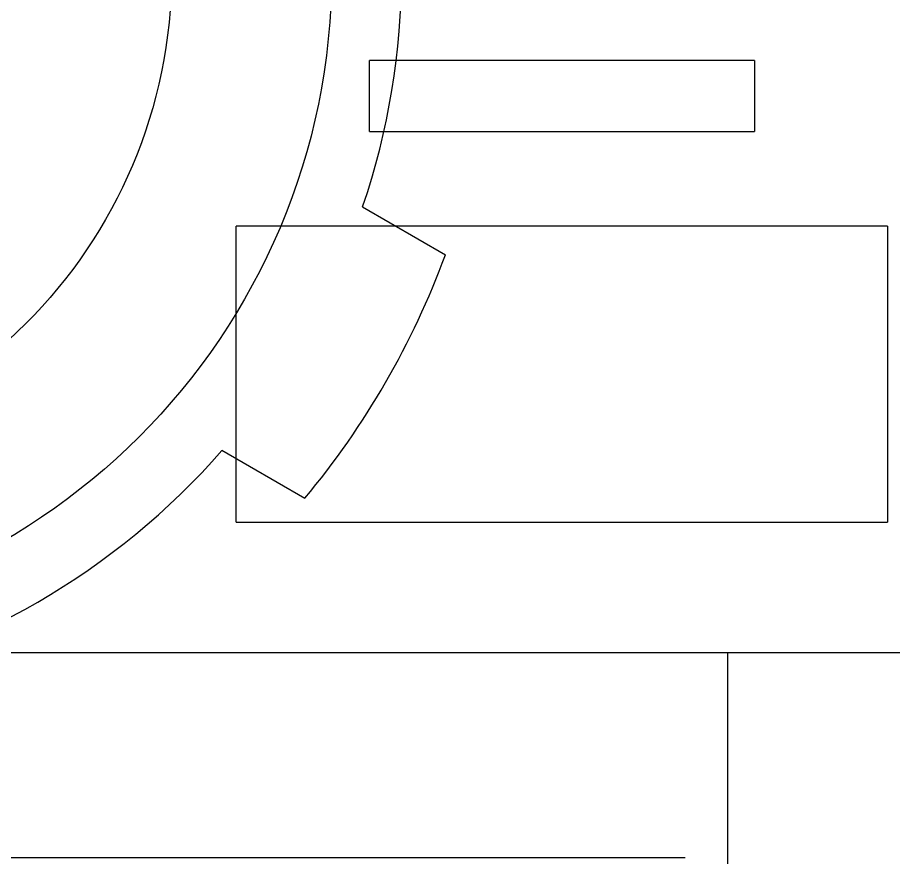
# Model space of a CAD drawing. Extents: x 0 to 171, y 0 to 233.
# Drawn here: x 106.18 to 120.89, y 32.35 to 46.46 of the extents above; entities that cross this region are included whole.
import ezdxf

# ---------------------------------------------------------------- set-up
doc = ezdxf.new("R2010")
doc.units = 0
doc.layers.add('-15N-THT. THIẾT BỊ ĐÓNG MỞ', color=40, linetype='CONTINUOUS')

# ---------------------------------------------------------------- blocks, each defined once
blk = doc.blocks.new('06 - N - SC VSD CHIẾU TRÊN ATV630U75~D11N4')
at = {"layer": '-15N-THT. THIẾT BỊ ĐÓNG MỞ'}
for p, q in [((33.058, -187.271), (26.595, -187.271)), ((26.595, -187.271), (26.595, -187.271)), ((26.595, -188.465), (26.595, -187.271)), ((33.058, -187.271), (33.058, -188.465)), ((33.058, -187.271), (33.058, -187.271)), ((26.595, -188.465), (26.595, -188.465)), ((26.595, -188.465), (33.058, -188.465)), ((33.058, -188.465), (33.058, -188.465)), ((26.48, -189.731), (27.87, -190.534)), ((26.48, -189.731), (26.48, -189.731)), ((35.295, -190.055), (24.358, -190.055)), ((24.358, -190.055), (24.358, -190.055)), ((24.358, -195.026), (24.358, -190.055)), ((35.295, -190.055), (35.295, -195.026)), ((35.295, -190.055), (35.295, -190.055)), ((27.87, -190.534), (27.87, -190.534)), ((25.508, -194.624), (24.118, -193.821)), ((24.118, -193.821), (24.118, -193.821)), ((25.508, -194.624), (25.508, -194.624)), ((24.358, -195.026), (24.358, -195.026)), ((24.358, -195.026), (35.295, -195.026)), ((35.295, -195.026), (35.295, -195.026)), ((-39.272, -197.214), (40.757, -197.214)), ((32.61, -197.214), (32.61, -197.214)), ((32.61, -207.156), (32.61, -197.214)), ((-38.814, -200.653), (31.895, -200.653))]:
    blk.add_line(p, q, dxfattribs=at)
for radius in [11.048, 8.359]:
    blk.add_circle((14.913, -185.78), radius, dxfattribs=at)
for radius, start, end in [(12.223, 341.1385, 18.8615), (13.801, 320.1489, 339.8511), (12.223, 281.1385, 318.8615)]:
    blk.add_arc((14.913, -185.78), radius, start, end, dxfattribs=at)

msp = doc.modelspace()

# ---------------------------------------------------------------- block references
msp.add_blockref('06 - N - SC VSD CHIẾU TRÊN ATV630U75~D11N4', (85.5, 233.007))

doc.saveas('drawing.dxf')
